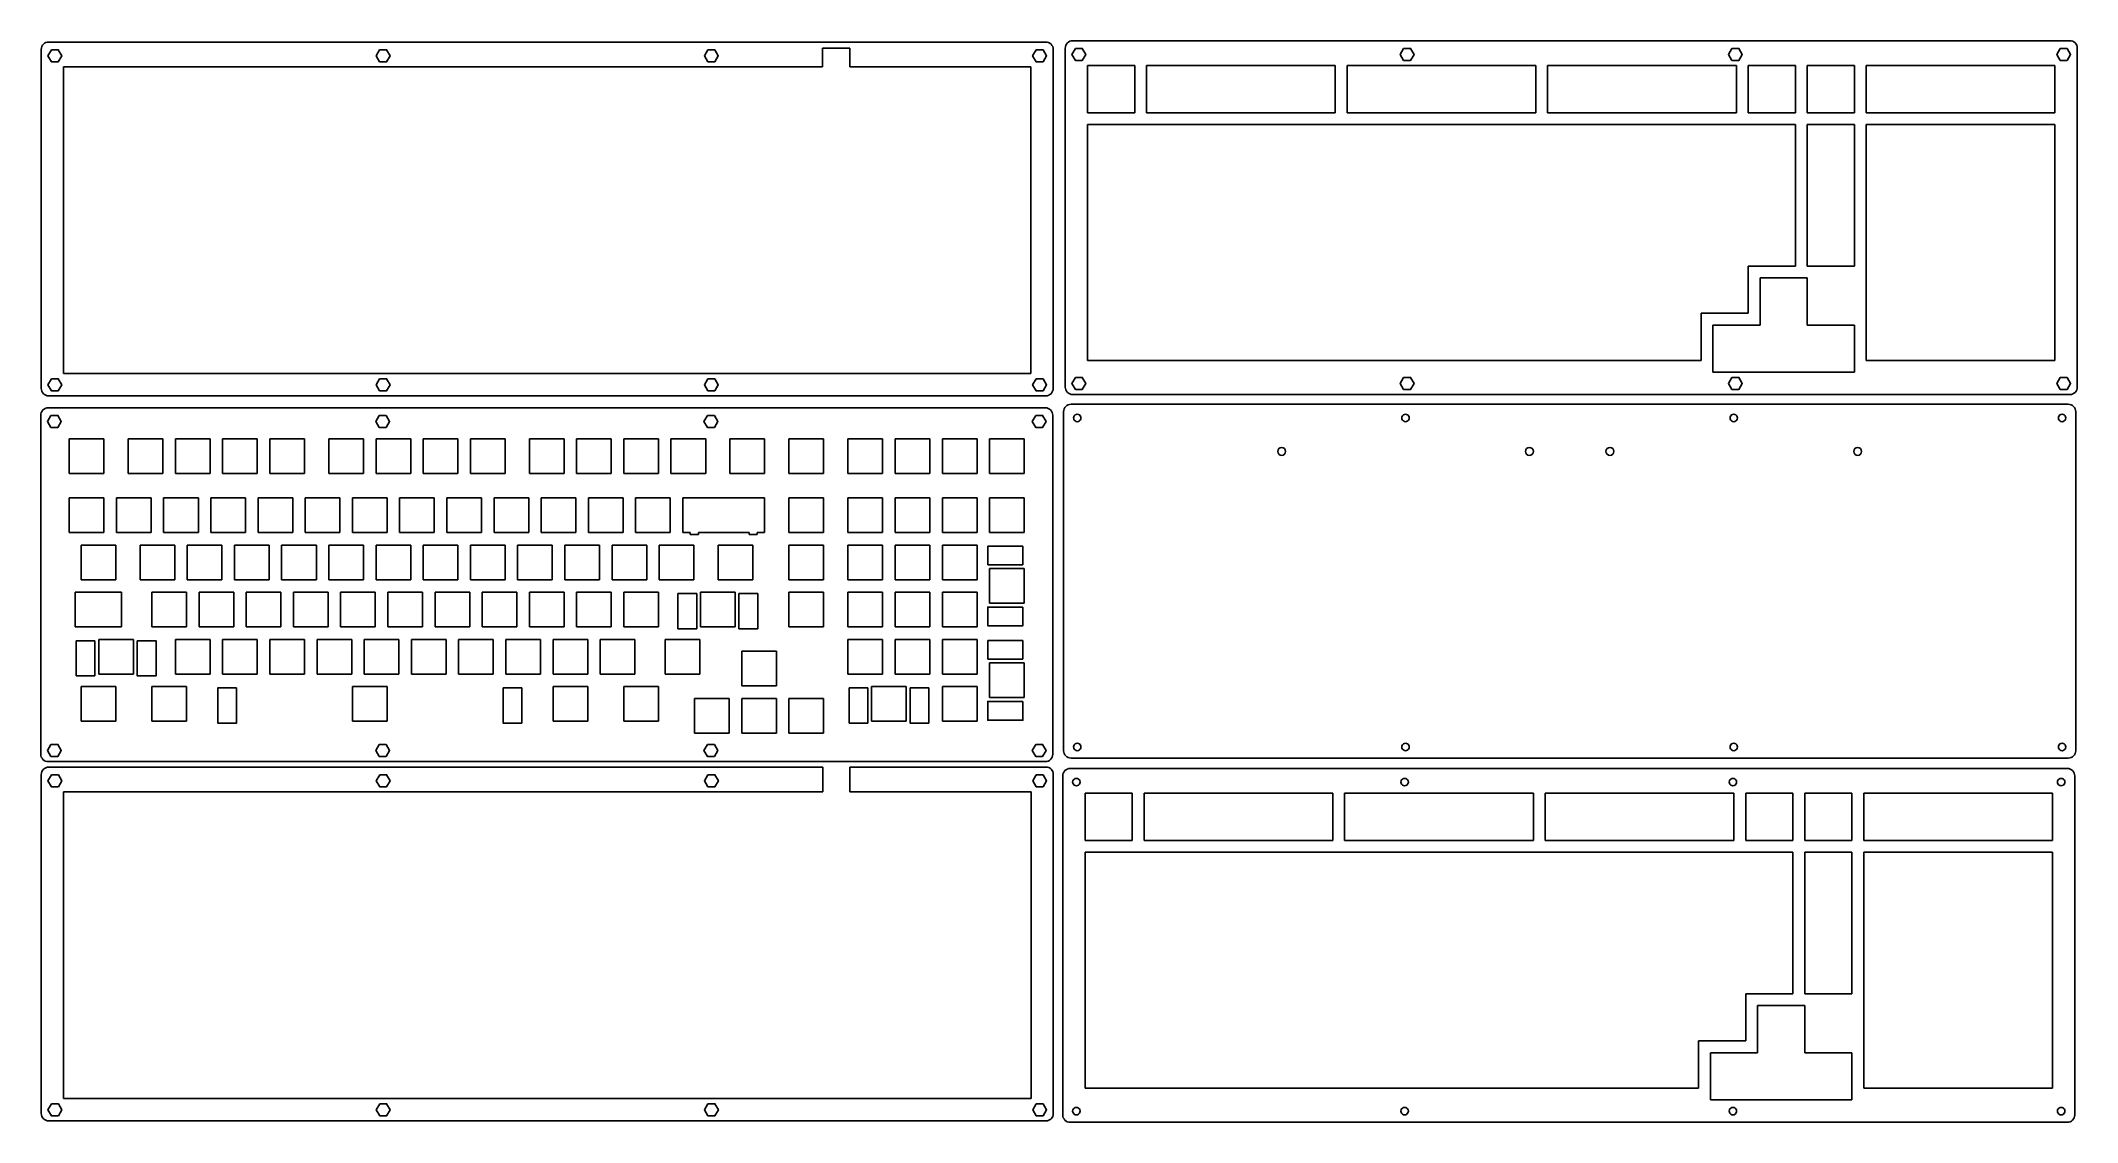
# Model space of a CAD drawing. Extents: x 17 to 839, y 9 to 446.
import ezdxf

# ---------------------------------------------------------------- set-up
doc = ezdxf.new("R2010")
doc.units = 0
doc.header["$MEASUREMENT"] = 0

msp = doc.modelspace()

# ---------------------------------------------------------------- linework, layer by layer
at = {"linetype": 'Continuous'}
for p, q in [((332.2, 444.98), (19.76, 444.98)), ((332.2, 444.98), (343.2, 444.98)), ((343.2, 444.98), (422.29, 444.98)), ((433.12, 445.51), (835.65, 445.51)), ((332.2, 434.98), (332.2, 442.48)), ((332.2, 442.48), (343.2, 442.48)), ((343.2, 442.48), (343.2, 434.98)), ((25.76, 434.98), (332.2, 434.98)), ((343.2, 434.98), (343.2, 434.98)), ((343.2, 434.98), (416.28, 434.98)), ((422.1, 297.33), (19.58, 297.33)), ((432.48, 298.73), (835.01, 298.73)), ((433.12, 302.69), (835.65, 302.69)), ((413.03, 241.52), (398.83, 241.52)), ((398.83, 241.52), (398.83, 233.94)), ((413.03, 233.94), (413.03, 241.52)), ((398.83, 233.94), (413.03, 233.94)), ((413.58, 232.42), (399.58, 232.42)), ((281.37, 222.34), (273.79, 222.34)), ((273.79, 222.34), (273.79, 208.14)), ((281.37, 208.14), (281.37, 222.34)), ((282.89, 222.89), (282.89, 208.89)), ((273.79, 208.14), (281.37, 208.14)), ((38.48, 203.29), (30.91, 203.29)), ((30.91, 203.29), (30.91, 189.09)), ((38.48, 189.09), (38.48, 203.29)), ((40.01, 203.84), (40.01, 189.84)), ((413.03, 203.42), (398.83, 203.42)), ((398.83, 203.42), (398.83, 195.84)), ((413.03, 195.84), (413.03, 203.42)), ((30.91, 189.09), (38.48, 189.09)), ((398.83, 195.84), (413.03, 195.84)), ((413.58, 194.32), (399.58, 194.32)), ((32.86, 184.79), (32.86, 170.79)), ((350.43, 184.24), (342.85, 184.24)), ((342.85, 184.24), (342.85, 170.04)), ((350.43, 170.04), (350.43, 184.24)), ((351.95, 184.79), (351.95, 170.79)), ((342.85, 170.04), (350.43, 170.04)), ((332.23, 152.28), (19.79, 152.28)), ((332.23, 142.28), (332.23, 152.28)), ((343.23, 152.28), (422.32, 152.29)), ((343.23, 152.28), (343.23, 142.28)), ((432.12, 151.73), (834.65, 151.73)), ((432.48, 155.9), (835.01, 155.9)), ((25.79, 142.28), (332.23, 142.28)), ((25.79, 142.28), (25.79, 18.46)), ((343.23, 142.28), (343.23, 142.28)), ((343.23, 142.28), (416.32, 142.28)), ((432.12, 8.9), (834.65, 8.9))]:
    msp.add_line(p, q, dxfattribs=at)
at = {"color": 0}
for p, q in [((16.76, 305.15), (16.76, 441.98)), ((425.29, 441.98), (425.29, 305.15)), ((430.12, 305.69), (430.12, 442.51)), ((838.65, 442.51), (838.65, 305.69)), ((25.76, 434.98), (25.76, 311.15)), ((416.28, 311.15), (416.28, 434.98)), ((439.12, 435.51), (458.17, 435.51)), ((439.12, 416.46), (439.12, 435.51)), ((458.17, 435.51), (458.17, 416.46)), ((462.93, 435.51), (539.13, 435.51)), ((462.93, 416.46), (462.93, 435.51)), ((539.13, 435.51), (539.13, 416.46)), ((543.9, 435.51), (620.1, 435.51)), ((543.9, 416.46), (543.9, 435.51)), ((620.1, 435.51), (620.1, 416.46)), ((624.86, 435.51), (701.06, 435.51)), ((624.86, 416.46), (624.86, 435.51)), ((701.06, 435.51), (701.06, 416.46)), ((705.82, 435.51), (724.87, 435.51)), ((705.82, 416.46), (705.82, 435.51)), ((724.87, 435.51), (724.87, 416.46)), ((729.63, 435.51), (748.68, 435.51)), ((729.63, 416.46), (729.63, 435.51)), ((748.68, 435.51), (748.68, 416.46)), ((753.45, 435.51), (829.65, 435.51)), ((753.45, 416.46), (753.45, 435.51)), ((829.65, 435.51), (829.65, 416.46)), ((458.17, 416.46), (439.12, 416.46)), ((439.12, 411.7), (439.12, 392.65)), ((724.87, 411.7), (439.12, 411.7)), ((539.13, 416.46), (462.93, 416.46)), ((620.1, 416.46), (543.9, 416.46)), ((701.06, 416.46), (624.86, 416.46)), ((724.87, 416.46), (705.82, 416.46)), ((724.87, 354.55), (724.87, 411.7)), ((748.68, 416.46), (729.63, 416.46)), ((729.63, 411.7), (748.68, 411.7)), ((729.63, 354.55), (729.63, 411.7)), ((748.68, 411.7), (748.68, 354.55)), ((829.65, 416.46), (753.45, 416.46)), ((753.45, 411.7), (829.65, 411.7)), ((753.45, 316.45), (753.45, 411.7)), ((829.65, 411.7), (829.65, 316.45)), ((439.12, 392.65), (439.12, 392.65)), ((439.12, 392.65), (439.12, 373.6)), ((439.12, 373.6), (439.12, 373.6)), ((439.12, 373.6), (439.12, 354.55)), ((439.12, 354.55), (439.12, 354.55)), ((439.12, 354.55), (439.12, 316.45)), ((705.82, 335.5), (705.82, 354.55)), ((705.82, 354.55), (724.87, 354.55)), ((748.68, 354.55), (729.63, 354.55)), ((710.58, 349.79), (710.58, 330.74)), ((729.63, 349.79), (710.58, 349.79)), ((729.63, 330.74), (729.63, 349.79)), ((686.77, 316.45), (686.77, 335.5)), ((686.77, 335.5), (705.82, 335.5)), ((710.58, 330.74), (691.53, 330.74)), ((691.53, 330.74), (691.53, 311.69)), ((748.68, 330.74), (729.63, 330.74)), ((748.68, 311.69), (748.68, 330.74)), ((439.12, 316.45), (686.77, 316.45)), ((829.65, 316.45), (753.45, 316.45)), ((25.76, 311.15), (416.28, 311.15)), ((691.53, 311.69), (748.68, 311.69)), ((422.29, 302.15), (19.76, 302.15)), ((16.58, 157.5), (16.58, 294.33)), ((425.1, 294.33), (425.1, 157.5)), ((429.48, 158.9), (429.48, 295.73)), ((433.55, 293.69), (433.48, 293.23)), ((433.48, 293.23), (433.55, 292.77)), ((433.77, 294.11), (433.55, 293.69)), ((433.55, 292.77), (433.77, 292.35)), ((434.1, 294.44), (433.77, 294.11)), ((433.77, 292.35), (434.1, 292.02)), ((434.52, 294.66), (434.1, 294.44)), ((434.1, 292.02), (434.52, 291.8)), ((434.98, 294.73), (434.52, 294.66)), ((434.52, 291.8), (434.98, 291.73)), ((435.44, 294.66), (434.98, 294.73)), ((434.98, 291.73), (435.44, 291.8)), ((435.86, 294.44), (435.44, 294.66)), ((435.44, 291.8), (435.86, 292.02)), ((436.19, 294.11), (435.86, 294.44)), ((435.86, 292.02), (436.19, 292.35)), ((436.41, 293.69), (436.19, 294.11)), ((436.19, 292.35), (436.41, 292.77)), ((436.48, 293.23), (436.41, 293.69)), ((436.41, 292.77), (436.48, 293.23)), ((566.06, 293.69), (565.99, 293.23)), ((565.99, 293.23), (566.06, 292.77)), ((566.28, 294.11), (566.06, 293.69)), ((566.06, 292.77), (566.28, 292.35)), ((566.61, 294.44), (566.28, 294.11)), ((566.28, 292.35), (566.61, 292.02)), ((567.03, 294.66), (566.61, 294.44)), ((566.61, 292.02), (567.03, 291.8)), ((567.49, 294.73), (567.03, 294.66)), ((567.03, 291.8), (567.49, 291.73)), ((567.95, 294.66), (567.49, 294.73)), ((567.49, 291.73), (567.95, 291.8)), ((568.37, 294.44), (567.95, 294.66)), ((567.95, 291.8), (568.37, 292.02)), ((568.7, 294.11), (568.37, 294.44)), ((568.37, 292.02), (568.7, 292.35)), ((568.92, 293.69), (568.7, 294.11)), ((568.7, 292.35), (568.92, 292.77)), ((568.99, 293.23), (568.92, 293.69)), ((568.92, 292.77), (568.99, 293.23)), ((698.57, 293.69), (698.5, 293.23)), ((698.5, 293.23), (698.57, 292.77)), ((698.79, 294.11), (698.57, 293.69)), ((698.57, 292.77), (698.79, 292.35)), ((699.12, 294.44), (698.79, 294.11)), ((698.79, 292.35), (699.12, 292.02)), ((699.54, 294.66), (699.12, 294.44)), ((699.12, 292.02), (699.54, 291.8)), ((700, 294.73), (699.54, 294.66)), ((699.54, 291.8), (700, 291.73)), ((700.46, 294.66), (700, 294.73)), ((700, 291.73), (700.46, 291.8)), ((700.88, 294.44), (700.46, 294.66)), ((700.46, 291.8), (700.88, 292.02)), ((701.21, 294.11), (700.88, 294.44)), ((700.88, 292.02), (701.21, 292.35)), ((701.42, 293.69), (701.21, 294.11)), ((701.21, 292.35), (701.42, 292.77)), ((701.5, 293.23), (701.42, 293.69)), ((701.42, 292.77), (701.5, 293.23)), ((831.08, 293.69), (831.01, 293.23)), ((831.01, 293.23), (831.08, 292.77)), ((831.29, 294.11), (831.08, 293.69)), ((831.08, 292.77), (831.29, 292.35)), ((831.63, 294.44), (831.29, 294.11)), ((831.29, 292.35), (831.63, 292.02)), ((832.04, 294.66), (831.63, 294.44)), ((831.63, 292.02), (832.04, 291.8)), ((832.51, 294.73), (832.04, 294.66)), ((832.04, 291.8), (832.51, 291.73)), ((832.97, 294.66), (832.51, 294.73)), ((832.51, 291.73), (832.97, 291.8)), ((833.39, 294.44), (832.97, 294.66)), ((832.97, 291.8), (833.39, 292.02)), ((833.72, 294.11), (833.39, 294.44)), ((833.39, 292.02), (833.72, 292.35)), ((833.93, 293.69), (833.72, 294.11)), ((833.72, 292.35), (833.93, 292.77)), ((834.01, 293.23), (833.93, 293.69)), ((833.93, 292.77), (834.01, 293.23)), ((838.01, 295.73), (838.01, 158.9)), ((28.1, 284.8), (42.1, 284.8)), ((28.1, 270.8), (28.1, 284.8)), ((42.1, 284.8), (42.1, 270.8)), ((51.91, 284.8), (65.91, 284.8)), ((51.91, 270.8), (51.91, 284.8)), ((65.91, 284.8), (65.91, 270.8)), ((70.96, 284.8), (84.96, 284.8)), ((70.96, 270.8), (70.96, 284.8)), ((84.96, 284.8), (84.96, 270.8)), ((90.01, 284.8), (104.01, 284.8)), ((90.01, 270.8), (90.01, 284.8)), ((104.01, 284.8), (104.01, 270.8)), ((109.06, 284.8), (123.06, 284.8)), ((109.06, 270.8), (109.06, 284.8)), ((123.06, 284.8), (123.06, 270.8)), ((132.88, 284.8), (146.88, 284.8)), ((132.88, 270.8), (132.88, 284.8)), ((146.88, 284.8), (146.88, 270.8)), ((151.93, 284.8), (165.93, 284.8)), ((151.93, 270.8), (151.93, 284.8)), ((165.93, 284.8), (165.93, 270.8)), ((170.98, 284.8), (184.98, 284.8)), ((170.98, 270.8), (170.98, 284.8)), ((184.98, 284.8), (184.98, 270.8)), ((190.03, 284.8), (204.03, 284.8)), ((190.03, 270.8), (190.03, 284.8)), ((204.03, 284.8), (204.03, 270.8)), ((213.84, 284.8), (227.84, 284.8)), ((213.84, 270.8), (213.84, 284.8)), ((227.84, 284.8), (227.84, 270.8)), ((232.89, 284.8), (246.89, 284.8)), ((232.89, 270.8), (232.89, 284.8)), ((246.89, 284.8), (246.89, 270.8)), ((251.94, 284.8), (265.94, 284.8)), ((251.94, 270.8), (251.94, 284.8)), ((265.94, 284.8), (265.94, 270.8)), ((270.99, 284.8), (284.99, 284.8)), ((270.99, 270.8), (270.99, 284.8)), ((284.99, 284.8), (284.99, 270.8)), ((294.8, 284.8), (308.8, 284.8)), ((294.8, 270.8), (294.8, 284.8)), ((308.8, 284.8), (308.8, 270.8)), ((318.61, 284.8), (332.61, 284.8)), ((318.61, 270.8), (318.61, 284.8)), ((332.61, 284.8), (332.61, 270.8)), ((342.43, 284.8), (356.43, 284.8)), ((342.43, 270.8), (342.43, 284.8)), ((356.43, 284.8), (356.43, 270.8)), ((361.48, 284.8), (375.48, 284.8)), ((361.48, 270.8), (361.48, 284.8)), ((375.48, 284.8), (375.48, 270.8)), ((380.53, 284.8), (394.53, 284.8)), ((380.53, 270.8), (380.53, 284.8)), ((394.53, 284.8), (394.53, 270.8)), ((399.58, 284.8), (413.58, 284.8)), ((399.58, 270.8), (399.58, 284.8)), ((413.58, 284.8), (413.58, 270.8)), ((42.1, 270.8), (28.1, 270.8)), ((65.91, 270.8), (51.91, 270.8)), ((84.96, 270.8), (70.96, 270.8)), ((104.01, 270.8), (90.01, 270.8)), ((123.06, 270.8), (109.06, 270.8)), ((146.88, 270.8), (132.88, 270.8)), ((165.93, 270.8), (151.93, 270.8)), ((184.98, 270.8), (170.98, 270.8)), ((204.03, 270.8), (190.03, 270.8)), ((227.84, 270.8), (213.84, 270.8)), ((246.89, 270.8), (232.89, 270.8)), ((265.94, 270.8), (251.94, 270.8)), ((284.99, 270.8), (270.99, 270.8)), ((308.8, 270.8), (294.8, 270.8)), ((332.61, 270.8), (318.61, 270.8)), ((356.43, 270.8), (342.43, 270.8)), ((375.48, 270.8), (361.48, 270.8)), ((394.53, 270.8), (380.53, 270.8)), ((413.58, 270.8), (399.58, 270.8)), ((28.1, 260.99), (42.1, 260.99)), ((28.1, 246.99), (28.1, 260.99)), ((42.1, 260.99), (42.1, 246.99)), ((47.15, 260.99), (61.15, 260.99)), ((47.15, 246.99), (47.15, 260.99)), ((61.15, 260.99), (61.15, 246.99)), ((66.2, 260.99), (80.2, 260.99)), ((66.2, 246.99), (66.2, 260.99)), ((80.2, 260.99), (80.2, 246.99)), ((85.25, 260.99), (99.25, 260.99)), ((85.25, 246.99), (85.25, 260.99)), ((99.25, 260.99), (99.25, 246.99)), ((104.3, 260.99), (118.3, 260.99)), ((104.3, 246.99), (104.3, 260.99)), ((118.3, 260.99), (118.3, 246.99)), ((123.35, 260.99), (137.35, 260.99)), ((123.35, 246.99), (123.35, 260.99)), ((137.35, 260.99), (137.35, 246.99)), ((142.4, 260.99), (156.4, 260.99)), ((142.4, 246.99), (142.4, 260.99)), ((156.4, 260.99), (156.4, 246.99)), ((161.45, 260.99), (175.45, 260.99)), ((161.45, 246.99), (161.45, 260.99)), ((175.45, 260.99), (175.45, 246.99)), ((180.5, 260.99), (194.5, 260.99)), ((180.5, 246.99), (180.5, 260.99)), ((194.5, 260.99), (194.5, 246.99)), ((199.55, 260.99), (213.55, 260.99)), ((199.55, 246.99), (199.55, 260.99)), ((213.55, 260.99), (213.55, 246.99)), ((218.6, 260.99), (232.6, 260.99)), ((218.6, 246.99), (218.6, 260.99)), ((232.6, 260.99), (232.6, 246.99)), ((237.65, 260.99), (251.65, 260.99)), ((237.65, 246.99), (237.65, 260.99)), ((251.65, 260.99), (251.65, 246.99)), ((256.7, 260.99), (270.7, 260.99)), ((256.7, 246.99), (256.7, 260.99)), ((270.7, 260.99), (270.7, 246.99)), ((275.75, 260.99), (275.75, 246.99)), ((308.8, 260.99), (275.75, 260.99)), ((308.8, 246.99), (308.8, 260.99)), ((318.61, 260.99), (332.61, 260.99)), ((318.61, 246.99), (318.61, 260.99)), ((332.61, 260.99), (332.61, 246.99)), ((342.43, 260.99), (356.43, 260.99)), ((342.43, 246.99), (342.43, 260.99)), ((356.43, 260.99), (356.43, 246.99)), ((361.48, 260.99), (375.48, 260.99)), ((361.48, 246.99), (361.48, 260.99)), ((375.48, 260.99), (375.48, 246.99)), ((380.53, 260.99), (394.53, 260.99)), ((380.53, 246.99), (380.53, 260.99)), ((394.53, 260.99), (394.53, 246.99)), ((399.58, 260.99), (413.58, 260.99)), ((399.58, 246.99), (399.58, 260.99)), ((413.58, 260.99), (413.58, 246.99)), ((42.1, 246.99), (28.1, 246.99)), ((61.15, 246.99), (47.15, 246.99)), ((80.2, 246.99), (66.2, 246.99)), ((99.25, 246.99), (85.25, 246.99)), ((118.3, 246.99), (104.3, 246.99)), ((137.35, 246.99), (123.35, 246.99)), ((156.4, 246.99), (142.4, 246.99)), ((175.45, 246.99), (161.45, 246.99)), ((194.5, 246.99), (180.5, 246.99)), ((213.55, 246.99), (199.55, 246.99)), ((232.6, 246.99), (218.6, 246.99)), ((251.65, 246.99), (237.65, 246.99)), ((270.7, 246.99), (256.7, 246.99)), ((275.75, 246.99), (278.73, 246.99)), ((278.73, 246.99), (278.73, 246.24)), ((282.03, 246.24), (282.03, 246.99)), ((282.03, 246.99), (302.53, 246.99)), ((302.53, 246.99), (302.53, 246.24)), ((305.83, 246.24), (305.83, 246.99)), ((305.83, 246.99), (308.8, 246.99)), ((332.61, 246.99), (318.61, 246.99)), ((356.43, 246.99), (342.43, 246.99)), ((375.48, 246.99), (361.48, 246.99)), ((394.53, 246.99), (380.53, 246.99)), ((413.58, 246.99), (399.58, 246.99)), ((32.86, 241.94), (46.86, 241.94)), ((32.86, 227.94), (32.86, 241.94)), ((46.86, 241.94), (46.86, 227.94)), ((56.68, 241.94), (70.68, 241.94)), ((56.68, 227.94), (56.68, 241.94)), ((70.68, 241.94), (70.68, 227.94)), ((75.73, 241.94), (89.73, 241.94)), ((75.73, 227.94), (75.73, 241.94)), ((89.73, 241.94), (89.73, 227.94)), ((94.78, 241.94), (108.78, 241.94)), ((94.78, 227.94), (94.78, 241.94)), ((108.78, 241.94), (108.78, 227.94)), ((113.83, 241.94), (127.83, 241.94)), ((113.83, 227.94), (113.83, 241.94)), ((127.83, 241.94), (127.83, 227.94)), ((132.88, 241.94), (146.88, 241.94)), ((132.88, 227.94), (132.88, 241.94)), ((146.88, 241.94), (146.88, 227.94)), ((151.93, 241.94), (165.93, 241.94)), ((151.93, 227.94), (151.93, 241.94)), ((165.93, 241.94), (165.93, 227.94)), ((170.98, 241.94), (184.98, 241.94)), ((170.98, 227.94), (170.98, 241.94)), ((184.98, 241.94), (184.98, 227.94)), ((190.03, 241.94), (204.03, 241.94)), ((190.03, 227.94), (190.03, 241.94)), ((204.03, 241.94), (204.03, 227.94)), ((209.08, 241.94), (223.08, 241.94)), ((209.08, 227.94), (209.08, 241.94)), ((223.08, 241.94), (223.08, 227.94)), ((228.13, 241.94), (242.13, 241.94)), ((228.13, 227.94), (228.13, 241.94)), ((242.13, 241.94), (242.13, 227.94)), ((247.18, 241.94), (261.18, 241.94)), ((247.18, 227.94), (247.18, 241.94)), ((261.18, 241.94), (261.18, 227.94)), ((266.23, 241.94), (280.23, 241.94)), ((266.23, 227.94), (266.23, 241.94)), ((278.73, 246.24), (282.03, 246.24)), ((280.23, 241.94), (280.23, 227.94)), ((290.04, 241.94), (304.04, 241.94)), ((290.04, 227.94), (290.04, 241.94)), ((302.53, 246.24), (305.83, 246.24)), ((304.04, 241.94), (304.04, 227.94)), ((318.61, 241.94), (332.61, 241.94)), ((318.61, 227.94), (318.61, 241.94)), ((332.61, 241.94), (332.61, 227.94)), ((342.43, 241.94), (356.43, 241.94)), ((342.43, 227.94), (342.43, 241.94)), ((356.43, 241.94), (356.43, 227.94)), ((361.48, 241.94), (375.48, 241.94)), ((361.48, 227.94), (361.48, 241.94)), ((375.48, 241.94), (375.48, 227.94)), ((380.53, 241.94), (394.53, 241.94)), ((380.53, 227.94), (380.53, 241.94)), ((394.53, 241.94), (394.53, 227.94)), ((399.58, 232.42), (399.58, 218.42)), ((413.58, 218.42), (413.58, 232.42)), ((30.48, 222.89), (49.24, 222.89)), ((30.48, 208.89), (30.48, 222.89)), ((46.86, 227.94), (32.86, 227.94)), ((49.24, 222.89), (49.24, 208.89)), ((70.68, 227.94), (56.68, 227.94)), ((61.44, 222.89), (75.44, 222.89)), ((61.44, 208.89), (61.44, 222.89)), ((75.44, 222.89), (75.44, 208.89)), ((89.73, 227.94), (75.73, 227.94)), ((80.49, 222.89), (94.49, 222.89)), ((80.49, 208.89), (80.49, 222.89)), ((94.49, 222.89), (94.49, 208.89)), ((108.78, 227.94), (94.78, 227.94)), ((99.54, 222.89), (113.54, 222.89)), ((99.54, 208.89), (99.54, 222.89)), ((113.54, 222.89), (113.54, 208.89)), ((127.83, 227.94), (113.83, 227.94)), ((118.59, 222.89), (132.59, 222.89)), ((118.59, 208.89), (118.59, 222.89)), ((132.59, 222.89), (132.59, 208.89)), ((146.88, 227.94), (132.88, 227.94)), ((137.64, 222.89), (151.64, 222.89)), ((137.64, 208.89), (137.64, 222.89)), ((151.64, 222.89), (151.64, 208.89)), ((165.93, 227.94), (151.93, 227.94)), ((156.69, 222.89), (170.69, 222.89)), ((156.69, 208.89), (156.69, 222.89)), ((170.69, 222.89), (170.69, 208.89)), ((184.98, 227.94), (170.98, 227.94)), ((175.74, 222.89), (189.74, 222.89)), ((175.74, 208.89), (175.74, 222.89)), ((189.74, 222.89), (189.74, 208.89)), ((204.03, 227.94), (190.03, 227.94)), ((194.79, 222.89), (208.79, 222.89)), ((194.79, 208.89), (194.79, 222.89)), ((208.79, 222.89), (208.79, 208.89)), ((223.08, 227.94), (209.08, 227.94)), ((213.84, 222.89), (227.84, 222.89)), ((213.84, 208.89), (213.84, 222.89)), ((227.84, 222.89), (227.84, 208.89)), ((242.13, 227.94), (228.13, 227.94)), ((232.89, 222.89), (246.89, 222.89)), ((232.89, 208.89), (232.89, 222.89)), ((246.89, 222.89), (246.89, 208.89)), ((261.18, 227.94), (247.18, 227.94)), ((251.94, 222.89), (265.94, 222.89)), ((251.94, 208.89), (251.94, 222.89)), ((265.94, 222.89), (265.94, 208.89)), ((280.23, 227.94), (266.23, 227.94)), ((296.89, 222.89), (282.89, 222.89)), ((304.04, 227.94), (290.04, 227.94)), ((296.89, 208.89), (296.89, 222.89)), ((332.61, 227.94), (318.61, 227.94)), ((318.61, 222.89), (332.61, 222.89)), ((318.61, 208.89), (318.61, 222.89)), ((332.61, 222.89), (332.61, 208.89)), ((356.43, 227.94), (342.43, 227.94)), ((342.43, 222.89), (356.43, 222.89)), ((342.43, 208.89), (342.43, 222.89)), ((356.43, 222.89), (356.43, 208.89)), ((375.48, 227.94), (361.48, 227.94)), ((361.48, 222.89), (375.48, 222.89)), ((361.48, 208.89), (361.48, 222.89)), ((375.48, 222.89), (375.48, 208.89)), ((394.53, 227.94), (380.53, 227.94)), ((380.53, 222.89), (394.53, 222.89)), ((380.53, 208.89), (380.53, 222.89)), ((394.53, 222.89), (394.53, 208.89)), ((399.58, 218.42), (413.58, 218.42)), ((49.24, 208.89), (30.48, 208.89)), ((75.44, 208.89), (61.44, 208.89)), ((94.49, 208.89), (80.49, 208.89)), ((113.54, 208.89), (99.54, 208.89)), ((132.59, 208.89), (118.59, 208.89)), ((151.64, 208.89), (137.64, 208.89)), ((170.69, 208.89), (156.69, 208.89)), ((189.74, 208.89), (175.74, 208.89)), ((208.79, 208.89), (194.79, 208.89)), ((227.84, 208.89), (213.84, 208.89)), ((246.89, 208.89), (232.89, 208.89)), ((265.94, 208.89), (251.94, 208.89)), ((282.89, 208.89), (296.89, 208.89)), ((332.61, 208.89), (318.61, 208.89)), ((356.43, 208.89), (342.43, 208.89)), ((375.48, 208.89), (361.48, 208.89)), ((394.53, 208.89), (380.53, 208.89)), ((54.01, 203.84), (40.01, 203.84)), ((54.01, 189.84), (54.01, 203.84)), ((70.96, 203.84), (84.96, 203.84)), ((70.96, 189.84), (70.96, 203.84)), ((84.96, 203.84), (84.96, 189.84)), ((90.01, 203.84), (104.01, 203.84)), ((90.01, 189.84), (90.01, 203.84)), ((104.01, 203.84), (104.01, 189.84)), ((109.06, 203.84), (123.06, 203.84)), ((109.06, 189.84), (109.06, 203.84)), ((123.06, 203.84), (123.06, 189.84)), ((128.11, 203.84), (142.11, 203.84)), ((128.11, 189.84), (128.11, 203.84)), ((142.11, 203.84), (142.11, 189.84)), ((147.16, 203.84), (161.16, 203.84)), ((147.16, 189.84), (147.16, 203.84)), ((161.16, 203.84), (161.16, 189.84)), ((166.21, 203.84), (180.21, 203.84)), ((166.21, 189.84), (166.21, 203.84)), ((180.21, 203.84), (180.21, 189.84)), ((185.26, 203.84), (199.26, 203.84)), ((185.26, 189.84), (185.26, 203.84)), ((199.26, 203.84), (199.26, 189.84)), ((204.31, 203.84), (218.31, 203.84)), ((204.31, 189.84), (204.31, 203.84)), ((218.31, 203.84), (218.31, 189.84)), ((223.36, 203.84), (237.36, 203.84)), ((223.36, 189.84), (223.36, 203.84)), ((237.36, 203.84), (237.36, 189.84)), ((242.41, 203.84), (256.41, 203.84)), ((242.41, 189.84), (242.41, 203.84)), ((256.41, 203.84), (256.41, 189.84)), ((268.61, 203.84), (282.61, 203.84)), ((268.61, 189.84), (268.61, 203.84)), ((282.61, 203.84), (282.61, 189.84)), ((299.56, 199.08), (313.56, 199.08)), ((299.56, 185.08), (299.56, 199.08)), ((313.56, 199.08), (313.56, 185.08)), ((342.43, 203.84), (356.43, 203.84)), ((342.43, 189.84), (342.43, 203.84)), ((356.43, 203.84), (356.43, 189.84)), ((361.48, 203.84), (375.48, 203.84)), ((361.48, 189.84), (361.48, 203.84)), ((375.48, 203.84), (375.48, 189.84)), ((380.53, 203.84), (394.53, 203.84)), ((380.53, 189.84), (380.53, 203.84)), ((394.53, 203.84), (394.53, 189.84)), ((40.01, 189.84), (54.01, 189.84)), ((84.96, 189.84), (70.96, 189.84)), ((104.01, 189.84), (90.01, 189.84)), ((123.06, 189.84), (109.06, 189.84)), ((142.11, 189.84), (128.11, 189.84)), ((161.16, 189.84), (147.16, 189.84)), ((180.21, 189.84), (166.21, 189.84)), ((199.26, 189.84), (185.26, 189.84)), ((218.31, 189.84), (204.31, 189.84)), ((237.36, 189.84), (223.36, 189.84)), ((256.41, 189.84), (242.41, 189.84)), ((282.61, 189.84), (268.61, 189.84)), ((356.43, 189.84), (342.43, 189.84)), ((375.48, 189.84), (361.48, 189.84)), ((394.53, 189.84), (380.53, 189.84)), ((399.58, 194.32), (399.58, 180.32)), ((413.58, 180.32), (413.58, 194.32)), ((32.86, 184.79), (46.86, 184.79)), ((46.86, 184.79), (46.86, 170.79)), ((61.44, 184.79), (75.44, 184.79)), ((61.44, 170.79), (61.44, 184.79)), ((75.44, 184.79), (75.44, 170.79)), ((142.4, 184.79), (142.4, 170.79)), ((156.4, 184.79), (142.4, 184.79)), ((156.4, 170.79), (156.4, 184.79)), ((223.36, 184.79), (237.36, 184.79)), ((223.36, 170.79), (223.36, 184.79)), ((237.36, 184.79), (237.36, 170.79)), ((251.94, 184.79), (265.94, 184.79)), ((251.94, 170.79), (251.94, 184.79)), ((265.94, 184.79), (265.94, 170.79)), ((313.56, 185.08), (299.56, 185.08)), ((350.43, 180.09), (350.43, 183.32)), ((365.95, 184.79), (351.95, 184.79)), ((365.95, 170.79), (365.95, 184.79)), ((380.53, 184.79), (394.53, 184.79)), ((380.53, 170.79), (380.53, 184.79)), ((394.53, 184.79), (394.53, 170.79)), ((280.51, 180.03), (294.51, 180.03)), ((280.51, 166.03), (280.51, 180.03)), ((294.51, 180.03), (294.51, 166.03)), ((299.56, 180.03), (313.56, 180.03)), ((299.56, 166.03), (299.56, 180.03)), ((313.56, 180.03), (313.56, 166.03)), ((318.61, 180.03), (332.61, 180.03)), ((318.61, 166.03), (318.61, 180.03)), ((332.61, 180.03), (332.61, 166.03)), ((350.43, 171.02), (350.43, 175.49)), ((399.58, 180.32), (413.58, 180.32)), ((32.86, 170.79), (46.86, 170.79)), ((46.86, 170.79), (46.86, 171.79)), ((75.44, 170.79), (61.44, 170.79)), ((142.4, 170.79), (156.4, 170.79)), ((237.36, 170.79), (223.36, 170.79)), ((265.94, 170.79), (251.94, 170.79)), ((294.51, 166.03), (280.51, 166.03)), ((313.56, 166.03), (299.56, 166.03)), ((332.61, 166.03), (318.61, 166.03)), ((351.95, 170.79), (365.95, 170.79)), ((394.53, 170.79), (380.53, 170.79)), ((433.55, 160.87), (433.48, 160.4)), ((433.48, 160.4), (433.55, 159.94)), ((433.77, 161.28), (433.55, 160.87)), ((433.55, 159.94), (433.77, 159.52)), ((434.1, 161.62), (433.77, 161.28)), ((433.77, 159.52), (434.1, 159.19)), ((434.52, 161.83), (434.1, 161.62)), ((434.1, 159.19), (434.52, 158.98)), ((434.98, 161.9), (434.52, 161.83)), ((434.52, 158.98), (434.98, 158.9)), ((435.44, 161.83), (434.98, 161.9)), ((434.98, 158.9), (435.44, 158.98)), ((435.86, 161.62), (435.44, 161.83)), ((435.44, 158.98), (435.86, 159.19)), ((436.19, 161.28), (435.86, 161.62)), ((435.86, 159.19), (436.19, 159.52)), ((436.41, 160.87), (436.19, 161.28)), ((436.19, 159.52), (436.41, 159.94)), ((436.48, 160.4), (436.41, 160.87)), ((436.41, 159.94), (436.48, 160.4)), ((566.06, 160.87), (565.99, 160.4)), ((565.99, 160.4), (566.06, 159.94)), ((566.28, 161.28), (566.06, 160.87)), ((566.06, 159.94), (566.28, 159.52)), ((566.61, 161.62), (566.28, 161.28)), ((566.28, 159.52), (566.61, 159.19)), ((567.03, 161.83), (566.61, 161.62)), ((566.61, 159.19), (567.03, 158.98)), ((567.49, 161.9), (567.03, 161.83)), ((567.03, 158.98), (567.49, 158.9)), ((567.95, 161.83), (567.49, 161.9)), ((567.49, 158.9), (567.95, 158.98)), ((568.37, 161.62), (567.95, 161.83)), ((567.95, 158.98), (568.37, 159.19)), ((568.7, 161.28), (568.37, 161.62)), ((568.37, 159.19), (568.7, 159.52)), ((568.92, 160.87), (568.7, 161.28)), ((568.7, 159.52), (568.92, 159.94)), ((568.99, 160.4), (568.92, 160.87)), ((568.92, 159.94), (568.99, 160.4)), ((698.57, 160.87), (698.5, 160.4)), ((698.5, 160.4), (698.57, 159.94)), ((698.79, 161.28), (698.57, 160.87)), ((698.57, 159.94), (698.79, 159.52)), ((699.12, 161.62), (698.79, 161.28)), ((698.79, 159.52), (699.12, 159.19)), ((699.54, 161.83), (699.12, 161.62)), ((699.12, 159.19), (699.54, 158.98)), ((700, 161.9), (699.54, 161.83)), ((699.54, 158.98), (700, 158.9)), ((700.46, 161.83), (700, 161.9)), ((700, 158.9), (700.46, 158.98)), ((700.88, 161.62), (700.46, 161.83)), ((700.46, 158.98), (700.88, 159.19)), ((701.21, 161.28), (700.88, 161.62)), ((700.88, 159.19), (701.21, 159.52)), ((701.42, 160.87), (701.21, 161.28)), ((701.21, 159.52), (701.42, 159.94)), ((701.5, 160.4), (701.42, 160.87)), ((701.42, 159.94), (701.5, 160.4)), ((831.08, 160.87), (831.01, 160.4)), ((831.01, 160.4), (831.08, 159.94)), ((831.29, 161.28), (831.08, 160.87)), ((831.08, 159.94), (831.29, 159.52)), ((831.63, 161.62), (831.29, 161.28)), ((831.29, 159.52), (831.63, 159.19)), ((832.04, 161.83), (831.63, 161.62)), ((831.63, 159.19), (832.04, 158.98)), ((832.51, 161.9), (832.04, 161.83)), ((832.04, 158.98), (832.51, 158.9)), ((832.04, 158.98), (832.51, 158.9)), ((832.97, 161.83), (832.51, 161.9)), ((832.51, 158.9), (832.97, 158.98)), ((832.51, 158.9), (832.97, 158.98)), ((833.39, 161.62), (832.97, 161.83)), ((832.97, 158.98), (833.39, 159.19)), ((833.72, 161.28), (833.39, 161.62)), ((833.39, 159.19), (833.72, 159.52)), ((833.93, 160.87), (833.72, 161.28)), ((833.72, 159.52), (833.93, 159.94)), ((834.01, 160.4), (833.93, 160.87)), ((833.93, 159.94), (834.01, 160.4)), ((16.79, 12.46), (16.79, 149.28)), ((422.1, 154.5), (19.58, 154.5)), ((425.32, 149.29), (425.32, 12.46)), ((429.12, 11.9), (429.12, 148.73)), ((837.65, 148.73), (837.65, 11.9)), ((416.32, 18.46), (416.32, 142.28)), ((433.2, 146.69), (433.12, 146.23)), ((433.12, 146.23), (433.2, 145.76)), ((433.41, 147.11), (433.2, 146.69)), ((433.2, 145.76), (433.41, 145.35)), ((433.74, 147.44), (433.41, 147.11)), ((433.41, 145.35), (433.74, 145.01)), ((434.16, 147.65), (433.74, 147.44)), ((433.74, 145.01), (434.16, 144.8)), ((434.62, 147.73), (434.16, 147.65)), ((434.16, 144.8), (434.62, 144.73)), ((435.09, 147.65), (434.62, 147.73)), ((434.62, 144.73), (435.09, 144.8)), ((435.5, 147.44), (435.09, 147.65)), ((435.09, 144.8), (435.5, 145.01)), ((435.84, 147.11), (435.5, 147.44)), ((435.5, 145.01), (435.84, 145.35)), ((436.05, 146.69), (435.84, 147.11)), ((435.84, 145.35), (436.05, 145.76)), ((436.12, 146.23), (436.05, 146.69)), ((436.05, 145.76), (436.12, 146.23)), ((438.12, 141.73), (457.17, 141.73)), ((438.12, 122.68), (438.12, 141.73)), ((457.17, 141.73), (457.17, 122.68)), ((461.94, 141.73), (538.14, 141.73)), ((461.94, 122.68), (461.94, 141.73)), ((538.14, 141.73), (538.14, 122.68)), ((542.9, 141.73), (619.1, 141.73)), ((542.9, 122.68), (542.9, 141.73)), ((565.71, 146.69), (565.63, 146.23)), ((565.63, 146.23), (565.71, 145.76)), ((565.92, 147.11), (565.71, 146.69)), ((565.71, 145.76), (565.92, 145.35)), ((566.25, 147.44), (565.92, 147.11)), ((565.92, 145.35), (566.25, 145.01)), ((566.67, 147.65), (566.25, 147.44)), ((566.25, 145.01), (566.67, 144.8)), ((567.13, 147.73), (566.67, 147.65)), ((566.67, 144.8), (567.13, 144.73)), ((567.6, 147.65), (567.13, 147.73)), ((567.13, 144.73), (567.6, 144.8)), ((568.01, 147.44), (567.6, 147.65)), ((567.6, 144.8), (568.01, 145.01)), ((568.35, 147.11), (568.01, 147.44)), ((568.01, 145.01), (568.35, 145.35)), ((568.56, 146.69), (568.35, 147.11)), ((568.35, 145.35), (568.56, 145.76)), ((568.63, 146.23), (568.56, 146.69)), ((568.56, 145.76), (568.63, 146.23)), ((619.1, 141.73), (619.1, 122.68)), ((623.86, 141.73), (700.06, 141.73)), ((623.86, 122.68), (623.86, 141.73)), ((698.21, 146.69), (698.14, 146.23)), ((698.14, 146.23), (698.21, 145.76)), ((698.43, 147.11), (698.21, 146.69)), ((698.21, 145.76), (698.43, 145.35)), ((698.76, 147.44), (698.43, 147.11)), ((698.43, 145.35), (698.76, 145.01)), ((699.18, 147.65), (698.76, 147.44)), ((698.76, 145.01), (699.18, 144.8)), ((699.64, 147.73), (699.18, 147.65)), ((699.18, 144.8), (699.64, 144.73)), ((700.1, 147.65), (699.64, 147.73)), ((699.64, 144.73), (700.1, 144.8)), ((700.06, 141.73), (700.06, 122.68)), ((700.52, 147.44), (700.1, 147.65)), ((700.1, 144.8), (700.52, 145.01)), ((700.85, 147.11), (700.52, 147.44)), ((700.52, 145.01), (700.85, 145.35)), ((701.07, 146.69), (700.85, 147.11)), ((700.85, 145.35), (701.07, 145.76)), ((701.14, 146.23), (701.07, 146.69)), ((701.07, 145.76), (701.14, 146.23)), ((704.82, 141.73), (723.87, 141.73)), ((704.82, 122.68), (704.82, 141.73)), ((723.87, 141.73), (723.87, 122.68)), ((728.64, 141.73), (747.69, 141.73)), ((728.64, 122.68), (728.64, 141.73)), ((747.69, 141.73), (747.69, 122.68)), ((752.45, 141.73), (828.65, 141.73)), ((752.45, 122.68), (752.45, 141.73)), ((828.65, 141.73), (828.65, 122.68)), ((830.72, 146.69), (830.65, 146.23)), ((830.65, 146.23), (830.72, 145.76)), ((830.94, 147.11), (830.72, 146.69)), ((830.72, 145.76), (830.94, 145.35)), ((831.27, 147.44), (830.94, 147.11)), ((830.94, 145.35), (831.27, 145.01)), ((831.68, 147.65), (831.27, 147.44)), ((831.27, 145.01), (831.68, 144.8)), ((832.15, 147.73), (831.68, 147.65)), ((831.68, 144.8), (832.15, 144.73)), ((832.61, 147.65), (832.15, 147.73)), ((832.15, 144.73), (832.61, 144.8)), ((833.03, 147.44), (832.61, 147.65)), ((832.61, 144.8), (833.03, 145.01)), ((833.36, 147.11), (833.03, 147.44)), ((833.03, 145.01), (833.36, 145.35)), ((833.57, 146.69), (833.36, 147.11)), ((833.36, 145.35), (833.57, 145.76)), ((833.65, 146.23), (833.57, 146.69)), ((833.57, 145.76), (833.65, 146.23)), ((457.17, 122.68), (438.12, 122.68)), ((438.12, 117.92), (438.12, 98.86)), ((723.87, 117.92), (438.12, 117.92)), ((538.14, 122.68), (461.94, 122.68)), ((619.1, 122.68), (542.9, 122.68)), ((700.06, 122.68), (623.86, 122.68)), ((723.87, 122.68), (704.82, 122.68)), ((723.87, 60.76), (723.87, 117.92)), ((747.69, 122.68), (728.64, 122.68)), ((728.64, 117.92), (747.69, 117.92)), ((728.64, 60.76), (728.64, 117.92)), ((747.69, 117.92), (747.69, 60.76)), ((828.65, 122.68), (752.45, 122.68)), ((752.45, 117.92), (828.65, 117.92)), ((752.45, 22.66), (752.45, 117.92)), ((828.65, 117.92), (828.65, 22.66)), ((438.12, 98.86), (438.12, 98.86)), ((438.12, 98.86), (438.12, 79.82)), ((438.12, 79.82), (438.12, 79.82)), ((438.12, 79.82), (438.12, 60.76)), ((438.12, 60.76), (438.12, 60.76)), ((438.12, 60.76), (438.12, 22.66)), ((704.82, 41.71), (704.82, 60.76)), ((704.82, 60.76), (723.87, 60.76)), ((747.69, 60.76), (728.64, 60.76)), ((709.59, 56), (709.59, 36.95)), ((728.64, 56), (709.59, 56)), ((728.64, 36.95), (728.64, 56)), ((685.77, 22.66), (685.77, 41.71)), ((685.77, 41.71), (704.82, 41.71)), ((709.59, 36.95), (690.54, 36.95)), ((690.54, 36.95), (690.54, 17.9)), ((747.69, 36.95), (728.64, 36.95)), ((747.69, 17.9), (747.69, 36.95)), ((25.79, 18.46), (416.32, 18.46)), ((438.12, 22.66), (685.77, 22.66)), ((690.54, 17.9), (747.69, 17.9)), ((828.65, 22.66), (752.45, 22.66)), ((422.32, 9.46), (19.79, 9.46)), ((433.2, 13.86), (433.12, 13.4)), ((433.12, 13.4), (433.2, 12.94)), ((433.41, 14.28), (433.2, 13.86)), ((433.2, 12.94), (433.41, 12.52)), ((433.74, 14.61), (433.41, 14.28)), ((433.41, 12.52), (433.74, 12.19)), ((434.16, 14.83), (433.74, 14.61)), ((433.74, 12.19), (434.16, 11.97)), ((434.62, 14.9), (434.16, 14.83)), ((434.16, 11.97), (434.62, 11.9)), ((435.09, 14.83), (434.62, 14.9)), ((434.62, 11.9), (435.09, 11.97)), ((435.5, 14.61), (435.09, 14.83)), ((435.09, 11.97), (435.5, 12.19)), ((435.84, 14.28), (435.5, 14.61)), ((435.5, 12.19), (435.84, 12.52)), ((436.05, 13.86), (435.84, 14.28)), ((435.84, 12.52), (436.05, 12.94)), ((436.12, 13.4), (436.05, 13.86)), ((436.05, 12.94), (436.12, 13.4)), ((565.71, 13.86), (565.63, 13.4)), ((565.63, 13.4), (565.71, 12.94)), ((565.92, 14.28), (565.71, 13.86)), ((565.71, 12.94), (565.92, 12.52)), ((566.25, 14.61), (565.92, 14.28)), ((565.92, 12.52), (566.25, 12.19)), ((566.67, 14.83), (566.25, 14.61)), ((566.25, 12.19), (566.67, 11.97)), ((567.13, 14.9), (566.67, 14.83)), ((566.67, 11.97), (567.13, 11.9)), ((567.6, 14.83), (567.13, 14.9)), ((567.13, 11.9), (567.6, 11.97)), ((568.01, 14.61), (567.6, 14.83)), ((567.6, 11.97), (568.01, 12.19)), ((568.35, 14.28), (568.01, 14.61)), ((568.01, 12.19), (568.35, 12.52)), ((568.56, 13.86), (568.35, 14.28)), ((568.35, 12.52), (568.56, 12.94)), ((568.63, 13.4), (568.56, 13.86)), ((568.56, 12.94), (568.63, 13.4)), ((698.21, 13.86), (698.14, 13.4)), ((698.14, 13.4), (698.21, 12.94)), ((698.43, 14.28), (698.21, 13.86)), ((698.21, 12.94), (698.43, 12.52)), ((698.76, 14.61), (698.43, 14.28)), ((698.43, 12.52), (698.76, 12.19)), ((699.18, 14.83), (698.76, 14.61)), ((698.76, 12.19), (699.18, 11.97)), ((699.64, 14.9), (699.18, 14.83)), ((699.18, 11.97), (699.64, 11.9)), ((700.1, 14.83), (699.64, 14.9)), ((699.64, 11.9), (700.1, 11.97)), ((700.52, 14.61), (700.1, 14.83)), ((700.1, 11.97), (700.52, 12.19)), ((700.85, 14.28), (700.52, 14.61)), ((700.52, 12.19), (700.85, 12.52)), ((701.07, 13.86), (700.85, 14.28)), ((700.85, 12.52), (701.07, 12.94)), ((701.14, 13.4), (701.07, 13.86)), ((701.07, 12.94), (701.14, 13.4)), ((830.72, 13.86), (830.65, 13.4)), ((830.65, 13.4), (830.72, 12.94)), ((830.94, 14.28), (830.72, 13.86)), ((830.72, 12.94), (830.94, 12.52)), ((831.27, 14.61), (830.94, 14.28)), ((830.94, 12.52), (831.27, 12.19)), ((831.68, 14.83), (831.27, 14.61)), ((831.27, 12.19), (831.68, 11.97)), ((832.15, 14.9), (831.68, 14.83)), ((831.68, 11.97), (832.15, 11.9)), ((831.69, 11.97), (832.15, 11.9)), ((832.61, 14.83), (832.15, 14.9)), ((832.15, 11.9), (832.61, 11.97)), ((832.15, 11.9), (832.61, 11.97)), ((833.03, 14.61), (832.61, 14.83)), ((832.61, 11.97), (833.03, 12.19)), ((833.36, 14.28), (833.03, 14.61)), ((833.03, 12.19), (833.36, 12.52)), ((833.57, 13.86), (833.36, 14.28)), ((833.36, 12.52), (833.57, 12.94)), ((833.65, 13.4), (833.57, 13.86)), ((833.57, 12.94), (833.65, 13.4))]:
    msp.add_line(p, q, dxfattribs=at)
at = {"linetype": 'Continuous'}
for points in [[(20.86, 441.9), (19.46, 439.48), (20.86, 437.05), (23.66, 437.05), (25.06, 439.48), (23.66, 441.9)], [(153.37, 441.9), (151.97, 439.48), (153.37, 437.05), (156.17, 437.05), (157.57, 439.48), (156.17, 441.9)], [(285.88, 441.9), (284.48, 439.48), (285.88, 437.05), (288.68, 437.05), (290.08, 439.48), (288.68, 441.9)], [(418.38, 441.9), (416.98, 439.48), (418.38, 437.05), (421.18, 437.05), (422.58, 439.48), (421.18, 441.9)], [(434.22, 442.44), (432.82, 440.01), (434.22, 437.59), (437.02, 437.59), (438.42, 440.01), (437.02, 442.44)], [(566.73, 442.44), (565.33, 440.01), (566.73, 437.59), (569.53, 437.59), (570.93, 440.01), (569.53, 442.44)], [(699.24, 442.44), (697.84, 440.01), (699.24, 437.59), (702.04, 437.59), (703.44, 440.01), (702.04, 442.44)], [(831.75, 442.44), (830.35, 440.01), (831.75, 437.59), (834.55, 437.59), (835.95, 440.01), (834.55, 442.44)], [(20.86, 309.08), (19.46, 306.65), (20.86, 304.23), (23.66, 304.23), (25.06, 306.65), (23.66, 309.08)], [(153.37, 309.08), (151.97, 306.65), (153.37, 304.23), (156.17, 304.23), (157.57, 306.65), (156.17, 309.08)], [(285.88, 309.08), (284.48, 306.65), (285.88, 304.23), (288.68, 304.23), (290.08, 306.65), (288.68, 309.08)], [(418.38, 309.08), (416.98, 306.65), (418.38, 304.23), (421.18, 304.23), (422.58, 306.65), (421.18, 309.08)], [(434.22, 309.61), (432.82, 307.19), (434.22, 304.76), (437.02, 304.76), (438.42, 307.19), (437.02, 309.61)], [(566.73, 309.61), (565.33, 307.19), (566.73, 304.76), (569.53, 304.76), (570.93, 307.19), (569.53, 309.61)], [(699.24, 309.61), (697.84, 307.19), (699.24, 304.76), (702.04, 304.76), (703.44, 307.19), (702.04, 309.61)], [(831.75, 309.61), (830.35, 307.19), (831.75, 304.76), (834.55, 304.76), (835.95, 307.19), (834.55, 309.61)], [(20.68, 294.25), (19.28, 291.83), (20.68, 289.4), (23.48, 289.4), (24.88, 291.83), (23.48, 294.25)], [(153.19, 294.25), (151.79, 291.83), (153.19, 289.4), (155.99, 289.4), (157.39, 291.83), (155.99, 294.25)], [(285.69, 294.25), (284.29, 291.83), (285.69, 289.4), (288.49, 289.4), (289.89, 291.83), (288.49, 294.25)], [(418.2, 294.25), (416.8, 291.83), (418.2, 289.4), (421, 289.4), (422.4, 291.83), (421, 294.25)], [(298.42, 222.34), (305.99, 222.34), (305.99, 208.14), (298.42, 208.14)], [(413.03, 216.89), (413.03, 209.32), (398.83, 209.32), (398.83, 216.89)], [(55.53, 203.29), (63.11, 203.29), (63.11, 189.09), (55.53, 189.09)], [(95.63, 184.24), (88.05, 184.24), (88.05, 170.04), (95.63, 170.04)], [(203.18, 184.24), (210.75, 184.24), (210.75, 170.04), (203.18, 170.04)], [(367.48, 184.24), (375.05, 184.24), (375.05, 170.04), (367.48, 170.04)], [(413.03, 178.79), (413.03, 171.22), (398.83, 171.22), (398.83, 178.79)], [(20.68, 161.43), (19.28, 159), (20.68, 156.58), (23.48, 156.58), (24.88, 159), (23.48, 161.43)], [(153.19, 161.43), (151.79, 159), (153.19, 156.58), (155.99, 156.58), (157.39, 159), (155.99, 161.43)], [(285.69, 161.43), (284.29, 159), (285.69, 156.58), (288.49, 156.58), (289.89, 159), (288.49, 161.43)], [(418.2, 161.43), (416.8, 159), (418.2, 156.58), (421, 156.58), (422.4, 159), (421, 161.43)], [(20.89, 149.21), (19.49, 146.78), (20.89, 144.36), (23.69, 144.36), (25.09, 146.78), (23.69, 149.21)], [(153.4, 149.21), (152, 146.78), (153.4, 144.36), (156.2, 144.36), (157.6, 146.78), (156.2, 149.21)], [(285.91, 149.21), (284.51, 146.78), (285.91, 144.36), (288.71, 144.36), (290.11, 146.78), (288.71, 149.21)], [(418.42, 149.21), (417.02, 146.78), (418.42, 144.36), (421.22, 144.36), (422.62, 146.78), (421.22, 149.21)], [(20.89, 16.38), (19.49, 13.96), (20.89, 11.53), (23.69, 11.53), (25.09, 13.96), (23.69, 16.38)], [(153.4, 16.38), (152, 13.96), (153.4, 11.53), (156.2, 11.53), (157.6, 13.96), (156.2, 16.38)], [(285.91, 16.38), (284.51, 13.96), (285.91, 11.53), (288.71, 11.53), (290.11, 13.96), (288.71, 16.38)], [(418.42, 16.38), (417.02, 13.96), (418.42, 11.53), (421.22, 11.53), (422.62, 13.96), (421.22, 16.38)]]:
    msp.add_lwpolyline(points, close=True, dxfattribs=at)
for centre in [(517.49, 279.73), (617.49, 279.73), (650, 279.73), (750, 279.73)]:
    msp.add_circle(centre, 1.6, dxfattribs=at)
at = {"color": 0}
for centre, start, end in [((19.76, 441.98), 90, 180), ((433.12, 442.51), 90, 180), ((19.76, 305.15), 180, 270), ((422.29, 305.15), 270, 0), ((433.12, 305.69), 180, 270), ((835.65, 305.69), 270, 0), ((19.58, 294.33), 90, 180), ((432.48, 295.73), 90, 180), ((19.58, 157.5), 180, 270), ((422.1, 157.5), 270, 0), ((432.48, 158.9), 180, 270), ((835.01, 158.9), 270, 0), ((19.79, 149.28), 90, 180), ((432.12, 148.73), 90, 180), ((19.79, 12.46), 180, 270), ((422.32, 12.46), 270, 0), ((432.12, 11.9), 180, 270), ((834.65, 11.9), 270, 0)]:
    msp.add_arc(centre, 3, start, end, dxfattribs=at)
at = {"linetype": 'Continuous'}
for centre in [(422.29, 441.98), (835.65, 442.51), (422.1, 294.33), (835.01, 295.73), (422.32, 149.29), (834.65, 148.73)]:
    msp.add_arc(centre, 3, 0, 90.00074, dxfattribs=at)

doc.saveas('drawing.dxf')
